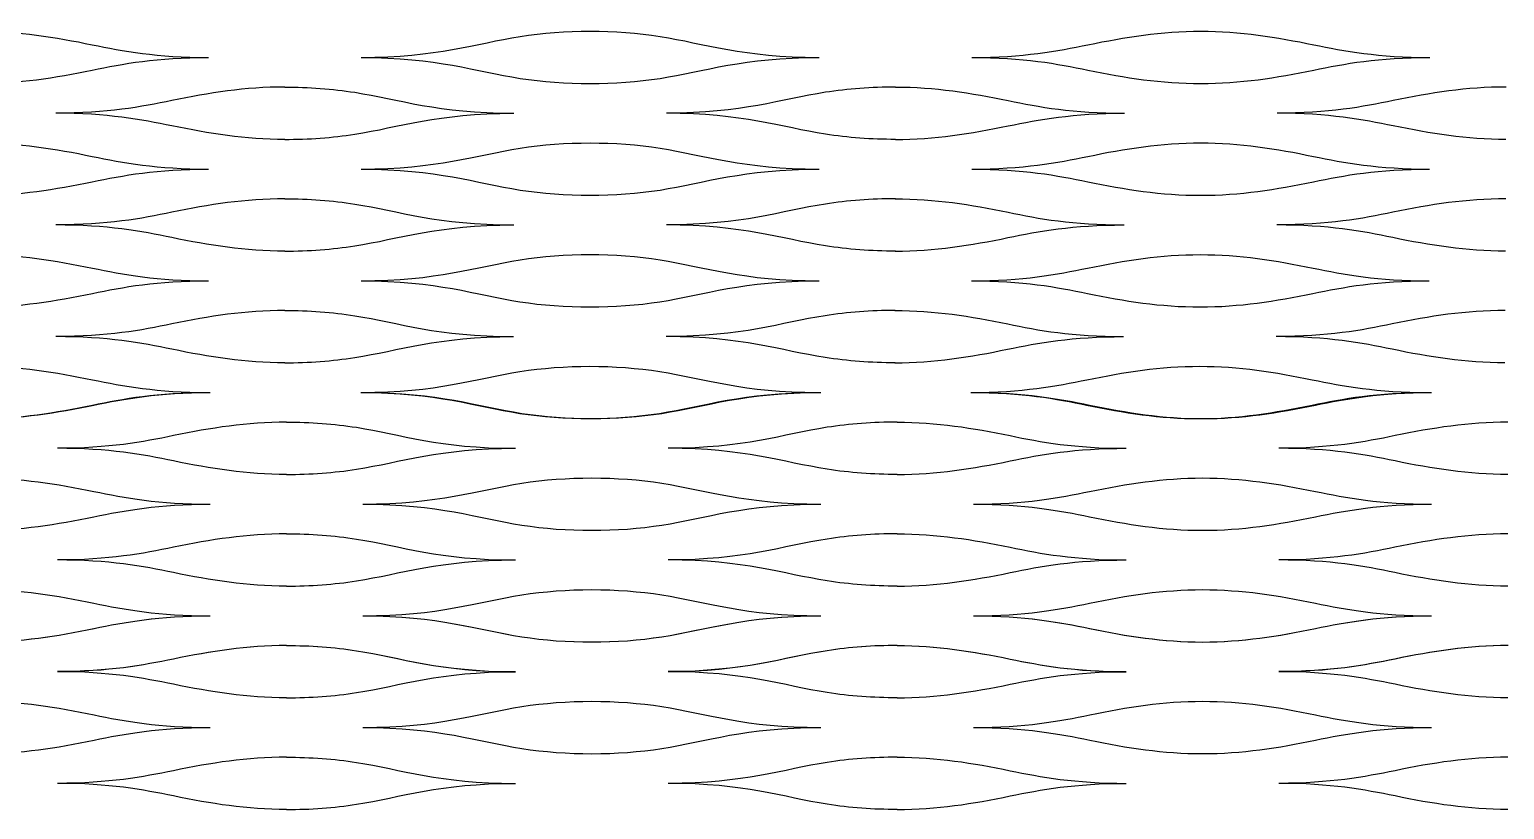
# Model space of a CAD drawing. Header units: millimetres. Extents: x 1 to 583, y -486 to -2.
# Drawn here: x 425.32 to 450.26, y -145.36 to -132.17 of the extents above; entities that cross this region are included whole.
import ezdxf

# ---------------------------------------------------------------- set-up
doc = ezdxf.new("R2010")
doc.units = ezdxf.units.MM
doc.header["$MEASUREMENT"] = 0
doc.layers.add('DEFAULT', color=7, linetype='Continuous')

msp = doc.modelspace()

# ---------------------------------------------------------------- linework, layer by layer
at = {"layer": 'DEFAULT'}
for points, knots in [([(420.597, -132.64), (421.469, -132.64), (422.046, -132.532), (422.561, -132.426), (423.19, -132.296), (423.805, -132.197), (424.47, -132.197), (425.136, -132.197), (425.751, -132.296), (426.38, -132.426), (426.895, -132.532), (427.472, -132.64), (428.344, -132.64)], [0, 0, 0, 0, 1, 1, 1, 2, 2, 2, 3, 3, 3, 4, 4, 4, 4]), ([(430.926, -132.64), (432.217, -132.64), (432.863, -132.403), (433.616, -132.285), (434.369, -132.167), (435.23, -132.167), (435.983, -132.285), (436.736, -132.403), (437.382, -132.64), (438.673, -132.64)], [0, 0, 0, 0, 1, 1, 1, 2, 2, 2, 3, 3, 3, 3]), ([(441.255, -132.64), (442.126, -132.64), (442.704, -132.532), (443.219, -132.426), (443.848, -132.296), (444.462, -132.197), (445.128, -132.197), (445.794, -132.197), (446.408, -132.296), (447.038, -132.426), (447.552, -132.532), (448.13, -132.64), (449.001, -132.64)], [0, 0, 0, 0, 1, 1, 1, 2, 2, 2, 3, 3, 3, 4, 4, 4, 4]), ([(420.597, -132.64), (421.469, -132.64), (422.046, -132.747), (422.561, -132.854), (423.191, -132.983), (423.805, -133.082), (424.471, -133.082), (425.136, -133.082), (425.751, -132.983), (426.38, -132.854), (426.895, -132.747), (427.472, -132.64), (428.344, -132.64)], [0, 0, 0, 0, 1, 1, 1, 2, 2, 2, 3, 3, 3, 4, 4, 4, 4]), ([(430.926, -132.64), (432.217, -132.64), (432.863, -132.876), (433.616, -132.994), (434.369, -133.112), (435.23, -133.112), (435.983, -132.994), (436.736, -132.876), (437.382, -132.64), (438.673, -132.64)], [0, 0, 0, 0, 1, 1, 1, 2, 2, 2, 3, 3, 3, 3]), ([(441.255, -132.64), (442.126, -132.64), (442.704, -132.747), (443.218, -132.854), (443.847, -132.983), (444.462, -133.082), (445.127, -133.082), (445.793, -133.082), (446.408, -132.983), (447.037, -132.854), (447.552, -132.747), (448.13, -132.64), (449.001, -132.64)], [0, 0, 0, 0, 1, 1, 1, 2, 2, 2, 3, 3, 3, 4, 4, 4, 4]), ([(429.635, -133.141), (428.969, -133.141), (428.355, -133.241), (427.726, -133.37), (427.211, -133.477), (426.634, -133.584), (425.762, -133.584)], [0, 0, 0, 0, 1, 1, 1, 2, 2, 2, 2]), ([(429.635, -133.141), (430.038, -133.141), (430.442, -133.171), (430.818, -133.23), (431.572, -133.348), (432.217, -133.584), (433.508, -133.584)], [0, 0, 0, 0, 1, 1, 1, 2, 2, 2, 2]), ([(439.964, -133.141), (439.56, -133.141), (439.157, -133.171), (438.78, -133.23), (438.027, -133.348), (437.382, -133.584), (436.09, -133.584)], [0, 0, 0, 0, 1, 1, 1, 2, 2, 2, 2]), ([(439.963, -133.141), (440.629, -133.141), (441.243, -133.241), (441.872, -133.37), (442.387, -133.477), (442.964, -133.584), (443.836, -133.584)], [0, 0, 0, 0, 1, 1, 1, 2, 2, 2, 2]), ([(450.291, -133.141), (449.626, -133.141), (449.011, -133.241), (448.382, -133.37), (447.867, -133.477), (447.289, -133.584), (446.417, -133.584)], [0, 0, 0, 0, 1, 1, 1, 2, 2, 2, 2]), ([(429.635, -134.027), (428.969, -134.027), (428.355, -133.928), (427.726, -133.798), (427.211, -133.692), (426.634, -133.584), (425.762, -133.584)], [0, 0, 0, 0, 1, 1, 1, 2, 2, 2, 2]), ([(429.635, -134.027), (430.038, -134.027), (430.442, -133.998), (430.818, -133.939), (431.572, -133.821), (432.217, -133.584), (433.508, -133.584)], [0, 0, 0, 0, 1, 1, 1, 2, 2, 2, 2]), ([(439.964, -134.027), (439.56, -134.027), (439.157, -133.998), (438.78, -133.939), (438.027, -133.821), (437.382, -133.584), (436.09, -133.584)], [0, 0, 0, 0, 1, 1, 1, 2, 2, 2, 2]), ([(439.962, -134.027), (440.628, -134.027), (441.242, -133.928), (441.872, -133.798), (442.387, -133.692), (442.964, -133.584), (443.836, -133.584)], [0, 0, 0, 0, 1, 1, 1, 2, 2, 2, 2]), ([(450.289, -134.027), (449.624, -134.027), (449.01, -133.928), (448.381, -133.798), (447.866, -133.692), (447.289, -133.584), (446.417, -133.584)], [0, 0, 0, 0, 1, 1, 1, 2, 2, 2, 2]), ([(420.599, -134.529), (421.47, -134.529), (422.048, -134.421), (422.562, -134.315), (423.191, -134.185), (423.806, -134.086), (424.471, -134.086), (425.137, -134.086), (425.751, -134.185), (426.381, -134.315), (426.896, -134.421), (427.473, -134.529), (428.344, -134.529)], [0, 0, 0, 0, 1, 1, 1, 2, 2, 2, 3, 3, 3, 4, 4, 4, 4]), ([(430.926, -134.529), (432.217, -134.529), (432.863, -134.293), (433.616, -134.175), (434.369, -134.057), (435.23, -134.057), (435.983, -134.175), (436.736, -134.293), (437.382, -134.529), (438.673, -134.529)], [0, 0, 0, 0, 1, 1, 1, 2, 2, 2, 3, 3, 3, 3]), ([(441.253, -134.529), (442.124, -134.529), (442.701, -134.421), (443.216, -134.315), (443.845, -134.185), (444.46, -134.086), (445.126, -134.086), (445.791, -134.086), (446.406, -134.185), (447.034, -134.315), (447.549, -134.421), (448.126, -134.529), (448.997, -134.529)], [0, 0, 0, 0, 1, 1, 1, 2, 2, 2, 3, 3, 3, 4, 4, 4, 4]), ([(420.599, -134.529), (421.47, -134.529), (422.048, -134.637), (422.563, -134.743), (423.192, -134.873), (423.807, -134.972), (424.472, -134.972), (425.137, -134.972), (425.752, -134.873), (426.381, -134.743), (426.896, -134.637), (427.473, -134.529), (428.344, -134.529)], [0, 0, 0, 0, 1, 1, 1, 2, 2, 2, 3, 3, 3, 4, 4, 4, 4]), ([(430.926, -134.529), (432.217, -134.529), (432.862, -134.765), (433.615, -134.883), (434.368, -135.001), (435.229, -135.001), (435.982, -134.883), (436.735, -134.765), (437.38, -134.529), (438.671, -134.529)], [0, 0, 0, 0, 1, 1, 1, 2, 2, 2, 3, 3, 3, 3]), ([(441.253, -134.529), (442.124, -134.529), (442.701, -134.637), (443.215, -134.743), (443.844, -134.873), (444.458, -134.972), (445.123, -134.972), (445.789, -134.972), (446.404, -134.873), (447.033, -134.743), (447.548, -134.637), (448.126, -134.529), (448.997, -134.529)], [0, 0, 0, 0, 1, 1, 1, 2, 2, 2, 3, 3, 3, 4, 4, 4, 4]), ([(429.635, -135.031), (428.97, -135.031), (428.355, -135.13), (427.726, -135.26), (427.212, -135.366), (426.635, -135.474), (425.763, -135.474)], [0, 0, 0, 0, 1, 1, 1, 2, 2, 2, 2]), ([(429.635, -135.031), (430.038, -135.031), (430.442, -135.06), (430.818, -135.12), (431.571, -135.238), (432.217, -135.474), (433.508, -135.474)], [0, 0, 0, 0, 1, 1, 1, 2, 2, 2, 2]), ([(439.962, -135.031), (439.558, -135.031), (439.155, -135.06), (438.778, -135.12), (438.025, -135.238), (437.38, -135.474), (436.089, -135.474)], [0, 0, 0, 0, 1, 1, 1, 2, 2, 2, 2]), ([(439.96, -135.031), (440.626, -135.031), (441.24, -135.13), (441.869, -135.26), (442.383, -135.366), (442.96, -135.474), (443.831, -135.474)], [0, 0, 0, 0, 1, 1, 1, 2, 2, 2, 2]), ([(450.286, -135.031), (449.621, -135.031), (449.006, -135.13), (448.376, -135.26), (447.861, -135.366), (447.283, -135.474), (446.412, -135.474)], [0, 0, 0, 0, 1, 1, 1, 2, 2, 2, 2]), ([(429.635, -135.917), (428.97, -135.917), (428.355, -135.818), (427.726, -135.688), (427.212, -135.581), (426.635, -135.474), (425.763, -135.474)], [0, 0, 0, 0, 1, 1, 1, 2, 2, 2, 2]), ([(429.635, -135.917), (430.038, -135.917), (430.442, -135.887), (430.818, -135.828), (431.571, -135.71), (432.217, -135.474), (433.508, -135.474)], [0, 0, 0, 0, 1, 1, 1, 2, 2, 2, 2]), ([(439.962, -135.917), (439.558, -135.917), (439.155, -135.887), (438.778, -135.828), (438.025, -135.71), (437.38, -135.474), (436.089, -135.474)], [0, 0, 0, 0, 1, 1, 1, 2, 2, 2, 2]), ([(439.958, -135.917), (440.624, -135.917), (441.238, -135.818), (441.867, -135.688), (442.382, -135.581), (442.96, -135.474), (443.831, -135.474)], [0, 0, 0, 0, 1, 1, 1, 2, 2, 2, 2]), ([(450.282, -135.917), (449.617, -135.917), (449.003, -135.818), (448.374, -135.688), (447.86, -135.581), (447.283, -135.474), (446.412, -135.474)], [0, 0, 0, 0, 1, 1, 1, 2, 2, 2, 2]), ([(430.926, -136.419), (432.217, -136.419), (432.862, -136.182), (433.615, -136.064), (434.368, -135.946), (435.229, -135.946), (435.982, -136.064), (436.735, -136.182), (437.38, -136.419), (438.671, -136.419)], [0, 0, 0, 0, 1, 1, 1, 2, 2, 2, 3, 3, 3, 3]), ([(420.603, -136.419), (421.474, -136.419), (422.051, -136.311), (422.565, -136.205), (423.194, -136.075), (423.808, -135.976), (424.473, -135.976), (425.139, -135.976), (425.753, -136.075), (426.382, -136.205), (426.897, -136.311), (427.474, -136.419), (428.345, -136.419)], [0, 0, 0, 0, 1, 1, 1, 2, 2, 2, 3, 3, 3, 4, 4, 4, 4]), ([(441.248, -136.419), (442.119, -136.419), (442.696, -136.311), (443.211, -136.205), (443.84, -136.075), (444.454, -135.976), (445.12, -135.976), (445.785, -135.976), (446.399, -136.075), (447.027, -136.205), (447.542, -136.311), (448.118, -136.419), (448.989, -136.419)], [0, 0, 0, 0, 1, 1, 1, 2, 2, 2, 3, 3, 3, 4, 4, 4, 4]), ([(420.603, -136.419), (421.474, -136.419), (422.051, -136.526), (422.566, -136.632), (423.195, -136.762), (423.809, -136.861), (424.475, -136.861), (425.14, -136.861), (425.754, -136.762), (426.382, -136.632), (426.897, -136.526), (427.474, -136.419), (428.345, -136.419)], [0, 0, 0, 0, 1, 1, 1, 2, 2, 2, 3, 3, 3, 4, 4, 4, 4]), ([(430.925, -136.419), (432.216, -136.419), (432.861, -136.655), (433.613, -136.773), (434.366, -136.891), (435.226, -136.891), (435.979, -136.773), (436.732, -136.655), (437.377, -136.419), (438.667, -136.419)], [0, 0, 0, 0, 1, 1, 1, 2, 2, 2, 3, 3, 3, 3]), ([(441.248, -136.419), (442.119, -136.419), (442.695, -136.526), (443.209, -136.632), (443.837, -136.762), (444.45, -136.861), (445.115, -136.861), (445.781, -136.861), (446.395, -136.762), (447.025, -136.632), (447.54, -136.526), (448.118, -136.419), (448.989, -136.419)], [0, 0, 0, 0, 1, 1, 1, 2, 2, 2, 3, 3, 3, 4, 4, 4, 4]), ([(429.635, -136.92), (428.97, -136.92), (428.356, -137.019), (427.727, -137.149), (427.213, -137.256), (426.636, -137.363), (425.766, -137.363)], [0, 0, 0, 0, 1, 1, 1, 2, 2, 2, 2]), ([(429.635, -136.92), (430.038, -136.92), (430.441, -136.95), (430.818, -137.009), (431.57, -137.127), (432.216, -137.363), (433.506, -137.363)], [0, 0, 0, 0, 1, 1, 1, 2, 2, 2, 2]), ([(439.957, -136.92), (439.554, -136.92), (439.151, -136.95), (438.774, -137.009), (438.022, -137.127), (437.377, -137.363), (436.086, -137.363)], [0, 0, 0, 0, 1, 1, 1, 2, 2, 2, 2]), ([(439.955, -136.92), (440.62, -136.92), (441.234, -137.019), (441.862, -137.149), (442.376, -137.256), (442.952, -137.363), (443.822, -137.363)], [0, 0, 0, 0, 1, 1, 1, 2, 2, 2, 2]), ([(450.275, -136.92), (449.61, -136.92), (448.995, -137.019), (448.366, -137.149), (447.85, -137.256), (447.273, -137.363), (446.402, -137.363)], [0, 0, 0, 0, 1, 1, 1, 2, 2, 2, 2]), ([(429.635, -137.806), (428.97, -137.806), (428.356, -137.707), (427.728, -137.577), (427.213, -137.471), (426.636, -137.363), (425.766, -137.363)], [0, 0, 0, 0, 1, 1, 1, 2, 2, 2, 2]), ([(429.635, -137.806), (430.038, -137.806), (430.441, -137.776), (430.818, -137.718), (431.57, -137.599), (432.216, -137.363), (433.506, -137.363)], [0, 0, 0, 0, 1, 1, 1, 2, 2, 2, 2]), ([(439.957, -137.806), (439.554, -137.806), (439.151, -137.776), (438.774, -137.718), (438.022, -137.599), (437.377, -137.363), (436.086, -137.363)], [0, 0, 0, 0, 1, 1, 1, 2, 2, 2, 2]), ([(439.951, -137.806), (440.616, -137.806), (441.23, -137.707), (441.859, -137.577), (442.374, -137.471), (442.952, -137.363), (443.822, -137.363)], [0, 0, 0, 0, 1, 1, 1, 2, 2, 2, 2]), ([(450.267, -137.806), (449.603, -137.806), (448.99, -137.707), (448.362, -137.577), (447.849, -137.471), (447.273, -137.363), (446.402, -137.363)], [0, 0, 0, 0, 1, 1, 1, 2, 2, 2, 2]), ([(420.61, -138.308), (421.481, -138.308), (422.057, -138.2), (422.571, -138.094), (423.199, -137.964), (423.812, -137.865), (424.477, -137.865), (425.142, -137.865), (425.756, -137.964), (426.384, -138.094), (426.899, -138.2), (427.475, -138.308), (428.346, -138.308)], [0, 0, 0, 0, 1, 1, 1, 2, 2, 2, 3, 3, 3, 4, 4, 4, 4]), ([(430.925, -138.308), (432.216, -138.308), (432.861, -138.072), (433.613, -137.954), (434.366, -137.836), (435.226, -137.836), (435.979, -137.954), (436.732, -138.072), (437.377, -138.308), (438.667, -138.308)], [0, 0, 0, 0, 1, 1, 1, 2, 2, 2, 3, 3, 3, 3]), ([(441.238, -138.308), (442.109, -138.308), (442.686, -138.2), (443.201, -138.094), (443.83, -137.964), (444.444, -137.865), (445.109, -137.865), (445.774, -137.865), (446.387, -137.964), (447.014, -138.094), (447.528, -138.2), (448.104, -138.308), (448.974, -138.308)], [0, 0, 0, 0, 1, 1, 1, 2, 2, 2, 3, 3, 3, 4, 4, 4, 4]), ([(420.61, -138.308), (421.481, -138.308), (422.058, -138.415), (422.572, -138.522), (423.201, -138.652), (423.815, -138.751), (424.479, -138.751), (425.144, -138.751), (425.757, -138.652), (426.385, -138.522), (426.899, -138.415), (427.475, -138.308), (428.346, -138.308)], [0, 0, 0, 0, 1, 1, 1, 2, 2, 2, 3, 3, 3, 4, 4, 4, 4]), ([(420.625, -138.308), (421.497, -138.308), (422.074, -138.416), (422.589, -138.522), (423.219, -138.652), (423.833, -138.751), (424.499, -138.751), (425.164, -138.751), (425.779, -138.652), (426.409, -138.522), (426.923, -138.416), (427.501, -138.308), (428.372, -138.308)], [0, 0, 0, 0, 1, 1, 1, 2, 2, 2, 3, 3, 3, 4, 4, 4, 4]), ([(430.924, -138.308), (432.213, -138.308), (432.858, -138.544), (433.61, -138.662), (434.362, -138.78), (435.222, -138.78), (435.974, -138.662), (436.726, -138.544), (437.371, -138.308), (438.66, -138.308)], [0, 0, 0, 0, 1, 1, 1, 2, 2, 2, 3, 3, 3, 3]), ([(430.955, -138.308), (432.246, -138.308), (432.892, -138.544), (433.645, -138.662), (434.398, -138.78), (435.259, -138.78), (436.012, -138.662), (436.765, -138.544), (437.411, -138.308), (438.702, -138.308)], [0, 0, 0, 0, 1, 1, 1, 2, 2, 2, 3, 3, 3, 3]), ([(441.238, -138.308), (442.109, -138.308), (442.684, -138.415), (443.197, -138.522), (443.824, -138.652), (444.437, -138.751), (445.101, -138.751), (445.766, -138.751), (446.38, -138.652), (447.01, -138.522), (447.526, -138.415), (448.104, -138.308), (448.974, -138.308)], [0, 0, 0, 0, 1, 1, 1, 2, 2, 2, 3, 3, 3, 4, 4, 4, 4]), ([(441.284, -138.308), (442.156, -138.308), (442.733, -138.416), (443.248, -138.522), (443.877, -138.652), (444.492, -138.751), (445.158, -138.751), (445.823, -138.751), (446.438, -138.652), (447.067, -138.522), (447.582, -138.416), (448.16, -138.308), (449.031, -138.308)], [0, 0, 0, 0, 1, 1, 1, 2, 2, 2, 3, 3, 3, 4, 4, 4, 4]), ([(429.664, -138.81), (428.998, -138.81), (428.383, -138.909), (427.754, -139.039), (427.239, -139.145), (426.662, -139.253), (425.79, -139.253)], [0, 0, 0, 0, 1, 1, 1, 2, 2, 2, 2]), ([(429.664, -138.81), (430.067, -138.81), (430.471, -138.839), (430.847, -138.898), (431.6, -139.016), (432.246, -139.253), (433.537, -139.253)], [0, 0, 0, 0, 1, 1, 1, 2, 2, 2, 2]), ([(439.993, -138.81), (439.59, -138.81), (439.186, -138.839), (438.809, -138.898), (438.056, -139.016), (437.411, -139.253), (436.119, -139.253)], [0, 0, 0, 0, 1, 1, 1, 2, 2, 2, 2]), ([(439.993, -138.81), (440.659, -138.81), (441.273, -138.909), (441.902, -139.039), (442.417, -139.145), (442.995, -139.253), (443.867, -139.253)], [0, 0, 0, 0, 1, 1, 1, 2, 2, 2, 2]), ([(450.322, -138.81), (449.657, -138.81), (449.042, -138.909), (448.413, -139.039), (447.898, -139.145), (447.321, -139.253), (446.449, -139.253)], [0, 0, 0, 0, 1, 1, 1, 2, 2, 2, 2]), ([(429.664, -139.696), (428.998, -139.696), (428.383, -139.596), (427.754, -139.467), (427.239, -139.36), (426.662, -139.253), (425.79, -139.253)], [0, 0, 0, 0, 1, 1, 1, 2, 2, 2, 2]), ([(429.664, -139.696), (430.067, -139.696), (430.471, -139.666), (430.847, -139.607), (431.6, -139.489), (432.246, -139.253), (433.537, -139.253)], [0, 0, 0, 0, 1, 1, 1, 2, 2, 2, 2]), ([(439.993, -139.696), (439.59, -139.696), (439.186, -139.666), (438.809, -139.607), (438.056, -139.489), (437.411, -139.253), (436.119, -139.253)], [0, 0, 0, 0, 1, 1, 1, 2, 2, 2, 2]), ([(439.993, -139.696), (440.659, -139.696), (441.273, -139.596), (441.902, -139.467), (442.417, -139.36), (442.995, -139.253), (443.867, -139.253)], [0, 0, 0, 0, 1, 1, 1, 2, 2, 2, 2]), ([(450.322, -139.696), (449.657, -139.696), (449.042, -139.596), (448.413, -139.467), (447.898, -139.36), (447.321, -139.253), (446.449, -139.253)], [0, 0, 0, 0, 1, 1, 1, 2, 2, 2, 2]), ([(420.625, -140.197), (421.497, -140.197), (422.074, -140.09), (422.589, -139.983), (423.219, -139.854), (423.833, -139.755), (424.499, -139.755), (425.164, -139.755), (425.779, -139.854), (426.409, -139.983), (426.924, -140.09), (427.501, -140.197), (428.372, -140.197)], [0, 0, 0, 0, 1, 1, 1, 2, 2, 2, 3, 3, 3, 4, 4, 4, 4]), ([(430.955, -140.197), (432.246, -140.197), (432.892, -139.961), (433.645, -139.843), (434.398, -139.725), (435.259, -139.725), (436.012, -139.843), (436.765, -139.961), (437.411, -140.197), (438.702, -140.197)], [0, 0, 0, 0, 1, 1, 1, 2, 2, 2, 3, 3, 3, 3]), ([(441.284, -140.197), (442.156, -140.197), (442.733, -140.09), (443.248, -139.983), (443.877, -139.854), (444.492, -139.755), (445.157, -139.755), (445.823, -139.755), (446.438, -139.854), (447.067, -139.983), (447.582, -140.09), (448.16, -140.197), (449.031, -140.197)], [0, 0, 0, 0, 1, 1, 1, 2, 2, 2, 3, 3, 3, 4, 4, 4, 4]), ([(420.625, -140.197), (421.497, -140.197), (422.074, -140.305), (422.589, -140.411), (423.219, -140.541), (423.833, -140.64), (424.499, -140.64), (425.165, -140.64), (425.779, -140.541), (426.409, -140.411), (426.924, -140.305), (427.501, -140.197), (428.372, -140.197)], [0, 0, 0, 0, 1, 1, 1, 2, 2, 2, 3, 3, 3, 4, 4, 4, 4]), ([(430.955, -140.197), (432.246, -140.197), (432.892, -140.434), (433.645, -140.552), (434.398, -140.67), (435.259, -140.67), (436.012, -140.552), (436.765, -140.434), (437.411, -140.197), (438.702, -140.197)], [0, 0, 0, 0, 1, 1, 1, 2, 2, 2, 3, 3, 3, 3]), ([(441.284, -140.197), (442.156, -140.197), (442.733, -140.305), (443.248, -140.411), (443.877, -140.541), (444.491, -140.64), (445.157, -140.64), (445.823, -140.64), (446.438, -140.541), (447.067, -140.411), (447.582, -140.305), (448.16, -140.197), (449.031, -140.197)], [0, 0, 0, 0, 1, 1, 1, 2, 2, 2, 3, 3, 3, 4, 4, 4, 4]), ([(429.664, -140.699), (428.998, -140.699), (428.383, -140.798), (427.754, -140.928), (427.239, -141.034), (426.662, -141.142), (425.79, -141.142)], [0, 0, 0, 0, 1, 1, 1, 2, 2, 2, 2]), ([(429.664, -140.699), (430.067, -140.699), (430.471, -140.729), (430.847, -140.788), (431.6, -140.906), (432.246, -141.142), (433.537, -141.142)], [0, 0, 0, 0, 1, 1, 1, 2, 2, 2, 2]), ([(439.993, -140.699), (439.589, -140.699), (439.186, -140.729), (438.809, -140.788), (438.056, -140.906), (437.411, -141.142), (436.119, -141.142)], [0, 0, 0, 0, 1, 1, 1, 2, 2, 2, 2]), ([(439.993, -140.699), (440.658, -140.699), (441.273, -140.798), (441.902, -140.928), (442.417, -141.034), (442.994, -141.142), (443.866, -141.142)], [0, 0, 0, 0, 1, 1, 1, 2, 2, 2, 2]), ([(450.322, -140.699), (449.656, -140.699), (449.042, -140.798), (448.412, -140.928), (447.897, -141.034), (447.32, -141.142), (446.448, -141.142)], [0, 0, 0, 0, 1, 1, 1, 2, 2, 2, 2]), ([(429.664, -141.585), (428.998, -141.585), (428.383, -141.486), (427.754, -141.356), (427.239, -141.25), (426.662, -141.142), (425.79, -141.142)], [0, 0, 0, 0, 1, 1, 1, 2, 2, 2, 2]), ([(429.664, -141.585), (430.067, -141.585), (430.471, -141.555), (430.847, -141.496), (431.6, -141.378), (432.246, -141.142), (433.537, -141.142)], [0, 0, 0, 0, 1, 1, 1, 2, 2, 2, 2]), ([(439.993, -141.585), (439.589, -141.585), (439.186, -141.555), (438.809, -141.496), (438.056, -141.378), (437.411, -141.142), (436.119, -141.142)], [0, 0, 0, 0, 1, 1, 1, 2, 2, 2, 2]), ([(439.992, -141.585), (440.658, -141.585), (441.273, -141.486), (441.902, -141.356), (442.417, -141.25), (442.994, -141.142), (443.866, -141.142)], [0, 0, 0, 0, 1, 1, 1, 2, 2, 2, 2]), ([(450.321, -141.585), (449.656, -141.585), (449.041, -141.486), (448.412, -141.356), (447.897, -141.25), (447.32, -141.142), (446.448, -141.142)], [0, 0, 0, 0, 1, 1, 1, 2, 2, 2, 2]), ([(420.626, -142.087), (421.498, -142.087), (422.075, -141.979), (422.59, -141.873), (423.219, -141.743), (423.833, -141.644), (424.499, -141.644), (425.165, -141.644), (425.779, -141.743), (426.409, -141.873), (426.924, -141.979), (427.501, -142.087), (428.372, -142.087)], [0, 0, 0, 0, 1, 1, 1, 2, 2, 2, 3, 3, 3, 4, 4, 4, 4]), ([(430.955, -142.087), (432.246, -142.087), (432.892, -141.851), (433.645, -141.733), (434.398, -141.614), (435.259, -141.614), (436.012, -141.733), (436.765, -141.851), (437.411, -142.087), (438.702, -142.087)], [0, 0, 0, 0, 1, 1, 1, 2, 2, 2, 3, 3, 3, 3]), ([(441.283, -142.087), (442.155, -142.087), (442.732, -141.979), (443.247, -141.873), (443.876, -141.743), (444.491, -141.644), (445.157, -141.644), (445.822, -141.644), (446.437, -141.743), (447.066, -141.873), (447.581, -141.979), (448.158, -142.087), (449.03, -142.087)], [0, 0, 0, 0, 1, 1, 1, 2, 2, 2, 3, 3, 3, 4, 4, 4, 4]), ([(420.626, -142.087), (421.498, -142.087), (422.075, -142.194), (422.59, -142.301), (423.219, -142.431), (423.834, -142.53), (424.499, -142.53), (425.165, -142.53), (425.78, -142.431), (426.409, -142.301), (426.924, -142.194), (427.501, -142.087), (428.372, -142.087)], [0, 0, 0, 0, 1, 1, 1, 2, 2, 2, 3, 3, 3, 4, 4, 4, 4]), ([(420.627, -142.087), (421.498, -142.087), (422.076, -142.195), (422.591, -142.301), (423.22, -142.431), (423.834, -142.53), (424.5, -142.53), (425.166, -142.53), (425.78, -142.431), (426.41, -142.301), (426.925, -142.195), (427.502, -142.087), (428.374, -142.087)], [0, 0, 0, 0, 1, 1, 1, 2, 2, 2, 3, 3, 3, 4, 4, 4, 4]), ([(430.955, -142.087), (432.246, -142.087), (432.891, -142.323), (433.644, -142.441), (434.398, -142.559), (435.258, -142.559), (436.011, -142.441), (436.765, -142.323), (437.41, -142.087), (438.701, -142.087)], [0, 0, 0, 0, 1, 1, 1, 2, 2, 2, 3, 3, 3, 3]), ([(430.956, -142.087), (432.247, -142.087), (432.893, -142.323), (433.646, -142.441), (434.399, -142.559), (435.26, -142.559), (436.013, -142.441), (436.766, -142.323), (437.412, -142.087), (438.703, -142.087)], [0, 0, 0, 0, 1, 1, 1, 2, 2, 2, 3, 3, 3, 3]), ([(441.283, -142.087), (442.155, -142.087), (442.732, -142.194), (443.247, -142.301), (443.876, -142.431), (444.49, -142.53), (445.156, -142.53), (445.821, -142.53), (446.436, -142.431), (447.066, -142.301), (447.581, -142.194), (448.158, -142.087), (449.03, -142.087)], [0, 0, 0, 0, 1, 1, 1, 2, 2, 2, 3, 3, 3, 4, 4, 4, 4]), ([(441.285, -142.087), (442.157, -142.087), (442.734, -142.195), (443.249, -142.301), (443.879, -142.431), (444.493, -142.53), (445.159, -142.53), (445.824, -142.53), (446.439, -142.431), (447.068, -142.301), (447.583, -142.195), (448.161, -142.087), (449.032, -142.087)], [0, 0, 0, 0, 1, 1, 1, 2, 2, 2, 3, 3, 3, 4, 4, 4, 4]), ([(429.664, -142.589), (428.998, -142.589), (428.383, -142.688), (427.754, -142.818), (427.239, -142.924), (426.662, -143.031), (425.791, -143.031)], [0, 0, 0, 0, 1, 1, 1, 2, 2, 2, 2]), ([(429.665, -142.589), (428.999, -142.589), (428.385, -142.688), (427.755, -142.818), (427.24, -142.924), (426.663, -143.032), (425.791, -143.032)], [0, 0, 0, 0, 1, 1, 1, 2, 2, 2, 2]), ([(429.664, -142.589), (430.067, -142.589), (430.471, -142.618), (430.847, -142.677), (431.6, -142.795), (432.246, -143.031), (433.537, -143.031)], [0, 0, 0, 0, 1, 1, 1, 2, 2, 2, 2]), ([(429.665, -142.589), (430.068, -142.589), (430.472, -142.618), (430.848, -142.677), (431.602, -142.795), (432.247, -143.032), (433.538, -143.032)], [0, 0, 0, 0, 1, 1, 1, 2, 2, 2, 2]), ([(439.992, -142.589), (439.589, -142.589), (439.185, -142.618), (438.809, -142.677), (438.056, -142.795), (437.41, -143.031), (436.119, -143.031)], [0, 0, 0, 0, 1, 1, 1, 2, 2, 2, 2]), ([(439.994, -142.589), (439.591, -142.589), (439.187, -142.618), (438.811, -142.677), (438.058, -142.795), (437.412, -143.032), (436.121, -143.032)], [0, 0, 0, 0, 1, 1, 1, 2, 2, 2, 2]), ([(439.992, -142.589), (440.657, -142.589), (441.272, -142.688), (441.901, -142.818), (442.416, -142.924), (442.993, -143.031), (443.864, -143.031)], [0, 0, 0, 0, 1, 1, 1, 2, 2, 2, 2]), ([(439.994, -142.589), (440.66, -142.589), (441.274, -142.688), (441.904, -142.818), (442.419, -142.924), (442.996, -143.032), (443.868, -143.032)], [0, 0, 0, 0, 1, 1, 1, 2, 2, 2, 2]), ([(450.32, -142.589), (449.654, -142.589), (449.04, -142.688), (448.41, -142.818), (447.895, -142.924), (447.318, -143.031), (446.446, -143.031)], [0, 0, 0, 0, 1, 1, 1, 2, 2, 2, 2]), ([(450.324, -142.589), (449.658, -142.589), (449.043, -142.688), (448.414, -142.818), (447.899, -142.924), (447.322, -143.032), (446.45, -143.032)], [0, 0, 0, 0, 1, 1, 1, 2, 2, 2, 2]), ([(429.665, -143.474), (428.999, -143.474), (428.385, -143.375), (427.755, -143.246), (427.24, -143.139), (426.663, -143.032), (425.791, -143.032)], [0, 0, 0, 0, 1, 1, 1, 2, 2, 2, 2]), ([(429.665, -143.474), (430.068, -143.474), (430.472, -143.445), (430.848, -143.386), (431.602, -143.268), (432.247, -143.032), (433.538, -143.032)], [0, 0, 0, 0, 1, 1, 1, 2, 2, 2, 2]), ([(439.994, -143.474), (439.591, -143.474), (439.187, -143.445), (438.811, -143.386), (438.058, -143.268), (437.412, -143.032), (436.121, -143.032)], [0, 0, 0, 0, 1, 1, 1, 2, 2, 2, 2]), ([(439.994, -143.474), (440.66, -143.474), (441.274, -143.375), (441.904, -143.246), (442.419, -143.139), (442.996, -143.032), (443.868, -143.032)], [0, 0, 0, 0, 1, 1, 1, 2, 2, 2, 2]), ([(450.323, -143.474), (449.658, -143.474), (449.043, -143.375), (448.414, -143.246), (447.899, -143.139), (447.322, -143.032), (446.45, -143.032)], [0, 0, 0, 0, 1, 1, 1, 2, 2, 2, 2]), ([(420.627, -143.976), (421.498, -143.976), (422.076, -143.869), (422.591, -143.762), (423.22, -143.632), (423.834, -143.533), (424.5, -143.533), (425.166, -143.533), (425.78, -143.632), (426.41, -143.762), (426.925, -143.869), (427.502, -143.976), (428.374, -143.976)], [0, 0, 0, 0, 1, 1, 1, 2, 2, 2, 3, 3, 3, 4, 4, 4, 4]), ([(430.956, -143.976), (432.247, -143.976), (432.893, -143.74), (433.646, -143.622), (434.399, -143.504), (435.26, -143.504), (436.013, -143.622), (436.766, -143.74), (437.412, -143.976), (438.703, -143.976)], [0, 0, 0, 0, 1, 1, 1, 2, 2, 2, 3, 3, 3, 3]), ([(441.285, -143.976), (442.157, -143.976), (442.734, -143.869), (443.249, -143.762), (443.879, -143.632), (444.493, -143.533), (445.159, -143.533), (445.824, -143.533), (446.439, -143.632), (447.068, -143.762), (447.583, -143.869), (448.161, -143.976), (449.032, -143.976)], [0, 0, 0, 0, 1, 1, 1, 2, 2, 2, 3, 3, 3, 4, 4, 4, 4]), ([(420.627, -143.976), (421.498, -143.976), (422.076, -144.084), (422.591, -144.19), (423.22, -144.32), (423.834, -144.419), (424.5, -144.419), (425.166, -144.419), (425.781, -144.32), (426.41, -144.19), (426.925, -144.084), (427.502, -143.976), (428.374, -143.976)], [0, 0, 0, 0, 1, 1, 1, 2, 2, 2, 3, 3, 3, 4, 4, 4, 4]), ([(430.956, -143.976), (432.247, -143.976), (432.893, -144.212), (433.646, -144.331), (434.399, -144.449), (435.26, -144.449), (436.013, -144.331), (436.766, -144.212), (437.412, -143.976), (438.703, -143.976)], [0, 0, 0, 0, 1, 1, 1, 2, 2, 2, 3, 3, 3, 3]), ([(441.285, -143.976), (442.157, -143.976), (442.734, -144.084), (443.249, -144.19), (443.878, -144.32), (444.493, -144.419), (445.158, -144.419), (445.824, -144.419), (446.439, -144.32), (447.068, -144.19), (447.583, -144.084), (448.161, -143.976), (449.032, -143.976)], [0, 0, 0, 0, 1, 1, 1, 2, 2, 2, 3, 3, 3, 4, 4, 4, 4]), ([(429.665, -144.478), (428.999, -144.478), (428.385, -144.577), (427.755, -144.707), (427.24, -144.813), (426.663, -144.921), (425.791, -144.921)], [0, 0, 0, 0, 1, 1, 1, 2, 2, 2, 2]), ([(429.665, -144.478), (430.068, -144.478), (430.472, -144.508), (430.848, -144.567), (431.602, -144.685), (432.247, -144.921), (433.538, -144.921)], [0, 0, 0, 0, 1, 1, 1, 2, 2, 2, 2]), ([(439.994, -144.478), (439.591, -144.478), (439.187, -144.508), (438.811, -144.567), (438.057, -144.685), (437.412, -144.921), (436.121, -144.921)], [0, 0, 0, 0, 1, 1, 1, 2, 2, 2, 2]), ([(439.994, -144.478), (440.66, -144.478), (441.274, -144.577), (441.903, -144.707), (442.418, -144.813), (442.996, -144.921), (443.867, -144.921)], [0, 0, 0, 0, 1, 1, 1, 2, 2, 2, 2]), ([(450.323, -144.478), (449.657, -144.478), (449.043, -144.577), (448.413, -144.707), (447.898, -144.813), (447.321, -144.921), (446.449, -144.921)], [0, 0, 0, 0, 1, 1, 1, 2, 2, 2, 2]), ([(429.665, -145.364), (428.999, -145.364), (428.385, -145.265), (427.755, -145.135), (427.24, -145.029), (426.663, -144.921), (425.791, -144.921)], [0, 0, 0, 0, 1, 1, 1, 2, 2, 2, 2]), ([(429.665, -145.364), (430.068, -145.364), (430.472, -145.334), (430.848, -145.275), (431.602, -145.157), (432.247, -144.921), (433.538, -144.921)], [0, 0, 0, 0, 1, 1, 1, 2, 2, 2, 2]), ([(439.994, -145.364), (439.591, -145.364), (439.187, -145.334), (438.811, -145.275), (438.057, -145.157), (437.412, -144.921), (436.121, -144.921)], [0, 0, 0, 0, 1, 1, 1, 2, 2, 2, 2]), ([(439.994, -145.364), (440.659, -145.364), (441.274, -145.265), (441.903, -145.135), (442.418, -145.029), (442.996, -144.921), (443.867, -144.921)], [0, 0, 0, 0, 1, 1, 1, 2, 2, 2, 2]), ([(450.322, -145.364), (449.657, -145.364), (449.042, -145.265), (448.413, -145.135), (447.898, -145.029), (447.321, -144.921), (446.449, -144.921)], [0, 0, 0, 0, 1, 1, 1, 2, 2, 2, 2])]:
    msp.add_open_spline(points, degree=3, knots=knots, dxfattribs=at)

doc.saveas('drawing.dxf')
